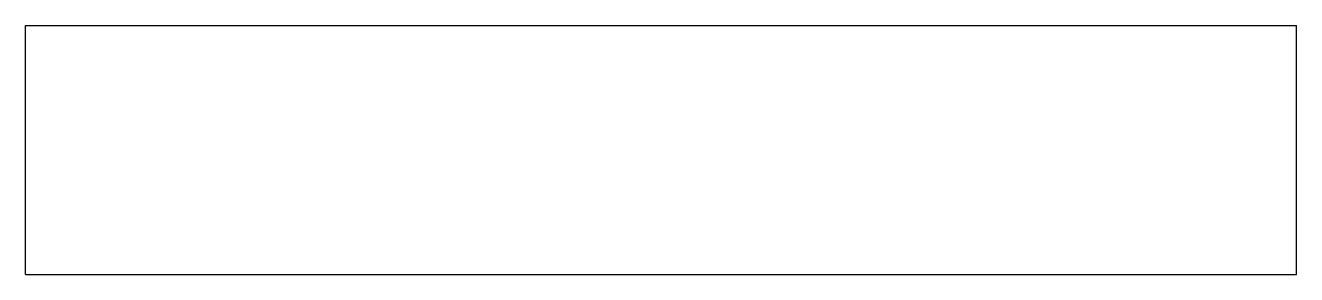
# Model space of a CAD drawing. Extents: x -306 to 306, y -33 to 87.
import ezdxf

# ---------------------------------------------------------------- set-up
doc = ezdxf.new("R2010")
doc.units = 0
doc.header["$MEASUREMENT"] = 0
doc.layers.add('VISIBLE', color=7, linetype='CONTINUOUS')

msp = doc.modelspace()

# ---------------------------------------------------------------- linework, layer by layer
at = {"layer": 'VISIBLE'}
for p, q in [((-306, -33.4), (-306, 86.6)), ((-306, 86.6), (306, 86.6)), ((306, -33.4), (306, 86.6)), ((-306, -33.4), (306, -33.4))]:
    msp.add_line(p, q, dxfattribs=at)

doc.saveas('drawing.dxf')
